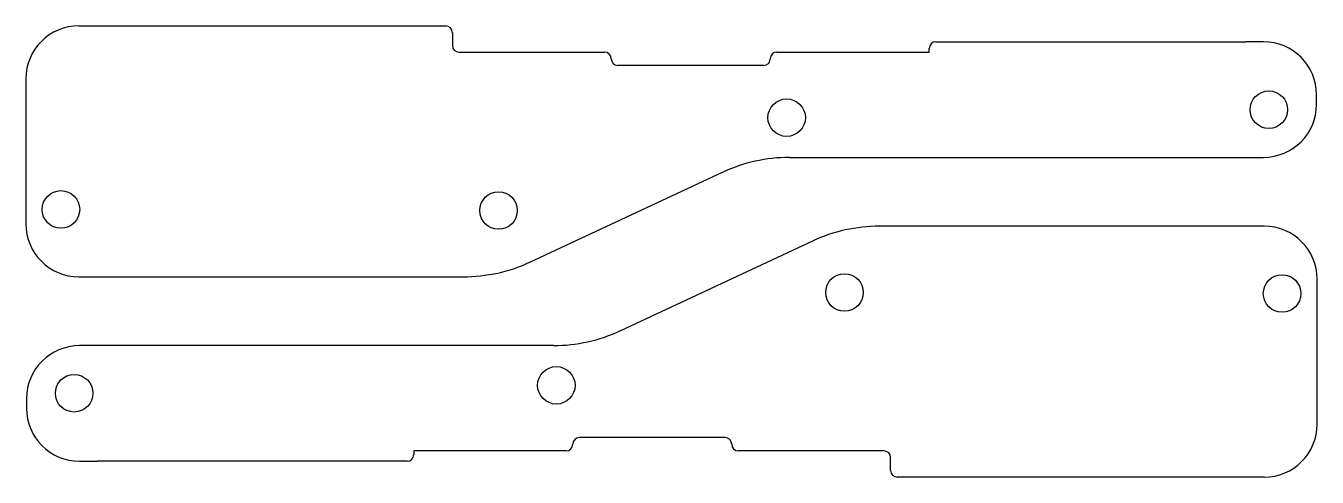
# Model space of a CAD drawing. Extents: x -1 to 154, y -3 to 51.
import ezdxf

# ---------------------------------------------------------------- set-up
doc = ezdxf.new("R2010")
doc.units = 0
doc.header["$MEASUREMENT"] = 0
doc.linetypes.add('SLD-SOLID', pattern=[0])
doc.layers.get('0').update_dxf_attribs({"linetype": 'CONTINUOUS'})
doc.layers.add('FORMAT', color=7, linetype='SLD-SOLID')

msp = doc.modelspace()

# ---------------------------------------------------------------- linework, layer by layer
at = {"color": 5, "linetype": 'SLD-SOLID'}
for p, q in [((5.61, 50.74), (49.61, 50.74)), ((50.41, 49.95), (50.41, 48.39)), ((107.59, 47.6), (107.59, 48.04)), ((108.39, 48.84), (145.56, 48.84)), ((51.2, 47.6), (68.67, 47.6)), ((89.32, 47.6), (107.59, 47.6)), ((70.26, 46.01), (87.74, 46.01)), ((-0.74, 44.39), (-0.74, 27.02)), ((90.85, 34.97), (147.69, 34.97)), ((59.78, 22.46), (82.8, 33.19)), ((147.76, 26.73), (101.65, 26.73)), ((93.6, 24.94), (70.58, 14.21)), ((5.61, 20.67), (51.72, 20.67)), ((154.12, 3.01), (154.12, 20.38)), ((62.52, 12.43), (5.69, 12.43)), ((83.11, 1.39), (65.64, 1.39)), ((44.99, -1.44), (7.82, -1.44)), ((64.05, -0.2), (45.78, -0.2)), ((45.78, -0.2), (45.78, -0.64)), ((102.17, -0.2), (84.7, -0.2)), ((102.97, -2.55), (102.97, -0.99)), ((147.76, -3.34), (103.76, -3.34))]:
    msp.add_line(p, q, dxfattribs=at)
for centre in [(90.5, 39.74), (148.32, 40.69), (3.47, 28.74), (55.95, 28.61), (97.43, 18.79), (149.91, 18.66), (62.88, 7.66), (5.05, 6.71)]:
    msp.add_circle(centre, 2.25, dxfattribs=at)
for centre, radius, start, end in [((5.61, 44.39), 6.35, 90, 180), ((49.61, 49.95), 0.794, 0, 90), ((51.2, 48.39), 0.794, 180, 270), ((108.39, 48.04), 0.794, 90, 180), ((147.69, 42.48), 6.35, 0, 90), ((68.67, 46.8), 0.794, 0, 90), ((70.26, 46.8), 0.794, 180, 270), ((87.74, 46.8), 0.794, 270, 0), ((89.32, 46.8), 0.794, 90, 180), ((147.69, 41.33), 6.35, 270, 0), ((90.85, 15.91), 19.06, 90, 115), ((5.61, 27.02), 6.35, 180, 270), ((101.65, 7.67), 19.06, 90, 115), ((147.76, 20.38), 6.35, 0, 90), ((51.72, 39.73), 19.06, 270, 295), ((62.52, 31.49), 19.06, 270, 295), ((5.69, 6.07), 6.35, 90, 180), ((5.69, 4.92), 6.35, 180, 270), ((147.76, 3.01), 6.35, 270, 0), ((64.05, 0.6), 0.794, 270, 0), ((65.64, 0.6), 0.794, 90, 180), ((83.11, 0.6), 0.794, 0, 90), ((84.7, 0.6), 0.794, 180, 270), ((44.99, -0.64), 0.794, 270, 0), ((102.17, -0.99), 0.794, 0, 90), ((103.76, -2.55), 0.794, 180, 270)]:
    msp.add_arc(centre, radius, start, end, dxfattribs=at)
at = {"layer": 'FORMAT', "color": 5}
for p, q in [((147.69, 48.84), (145.56, 48.84)), ((154.04, 41.33), (154.04, 42.48)), ((-0.66, 6.07), (-0.66, 4.92)), ((5.69, -1.44), (7.82, -1.44))]:
    msp.add_line(p, q, dxfattribs=at)

doc.saveas('drawing.dxf')
